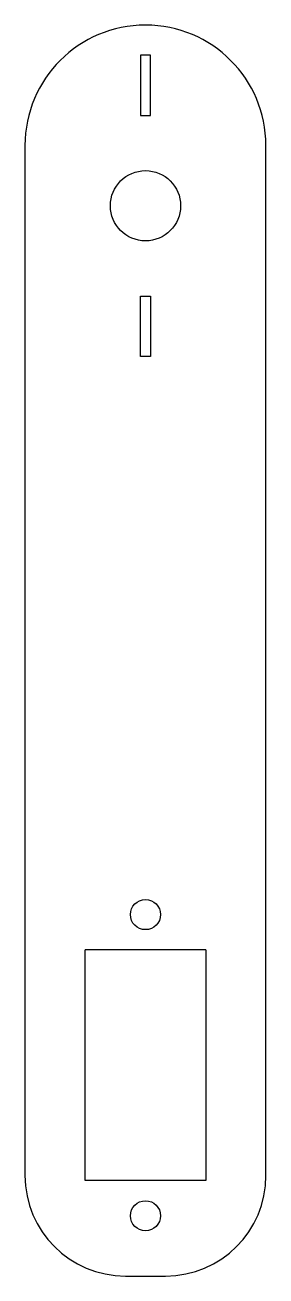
# Model space of a CAD drawing. Header units: millimetres. Extents: x -12 to 12, y -104 to 21.
import ezdxf

# ---------------------------------------------------------------- set-up
doc = ezdxf.new("R2010")
doc.units = ezdxf.units.MM

msp = doc.modelspace()

# ---------------------------------------------------------------- linework, layer by layer
at = {"color": 7, "linetype": 'Continuous', "lineweight": 25}
for p, q in [((-0.49, 17.63), (-0.49, 11.63)), ((0.51, 17.63), (-0.49, 17.63)), ((0.51, 11.63), (0.51, 17.63)), ((-0.49, 11.63), (0.51, 11.63)), ((-11.99, 8.63), (-11.99, -93.97)), ((12.01, -93.97), (12.01, 8.63)), ((-0.49, -12.37), (-0.49, -6.37)), ((-0.49, -6.37), (0.51, -6.37)), ((0.51, -6.37), (0.51, -12.37)), ((0.51, -12.37), (-0.49, -12.37)), ((-5.99, -94.47), (-5.99, -71.47)), ((6.01, -71.47), (-5.99, -71.47)), ((6.01, -71.47), (6.01, -94.47)), ((6.01, -94.47), (-5.99, -94.47)), ((-1.99, -103.97), (2.01, -103.97))]:
    msp.add_line(p, q, dxfattribs=at)
for centre, radius in [((0.01, 2.63), 3.5), ((0.01, -67.97), 1.5), ((0.01, -97.97), 1.5)]:
    msp.add_circle(centre, radius, dxfattribs=at)
for centre, radius, start, end in [((0.01, 8.63), 12, 0, 180), ((-1.99, -93.97), 10, 180, 270), ((2.01, -93.97), 10, 270, 0)]:
    msp.add_arc(centre, radius, start, end, dxfattribs=at)

doc.saveas('drawing.dxf')
